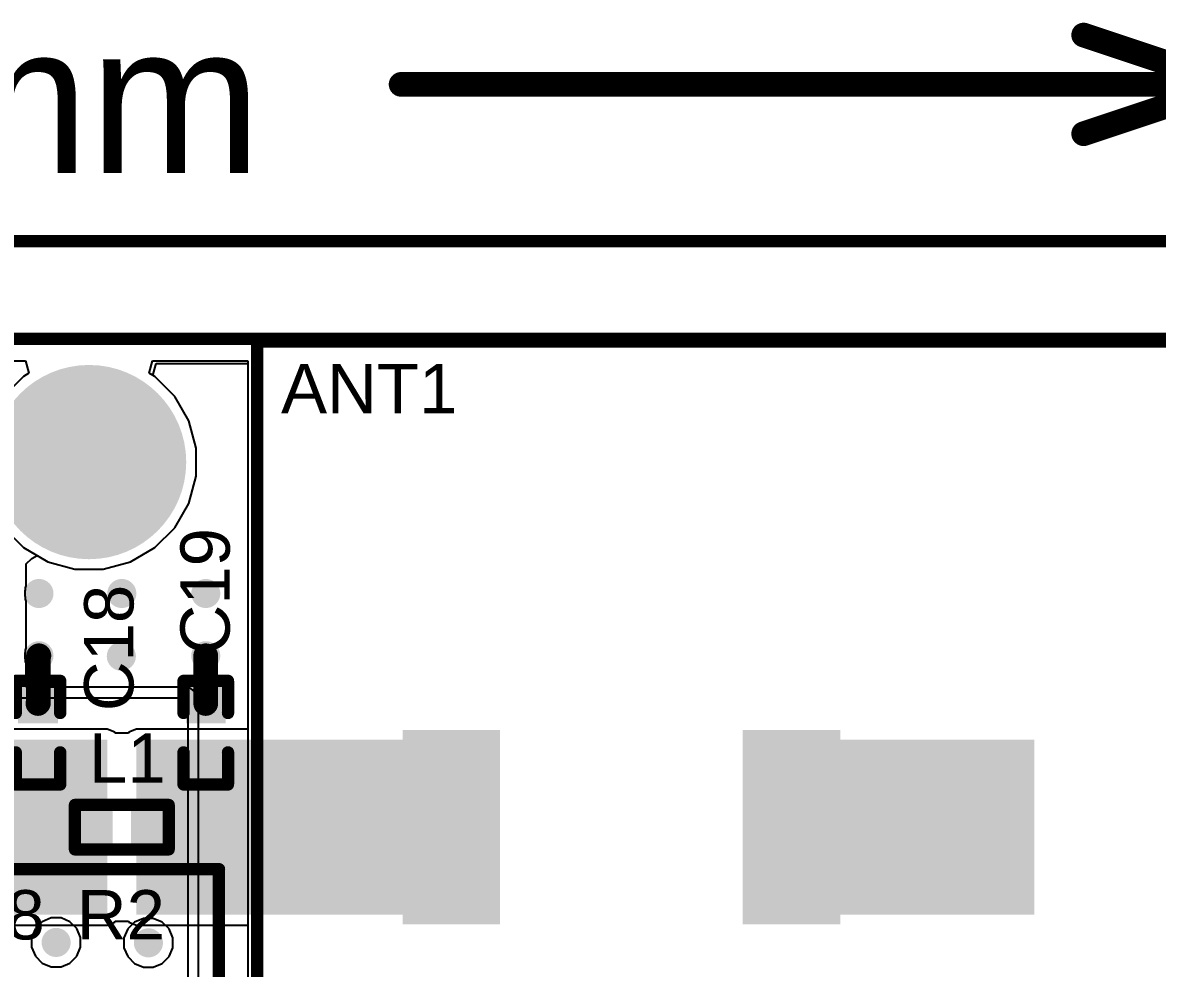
# Model space of a CAD drawing. Header units: millimetres. Extents: x -8 to 96, y -10 to 27.
# Drawn here: x 14.56 to 26.23, y 17.52 to 27.25 of the extents above; entities that cross this region are included whole.
import ezdxf

# ---------------------------------------------------------------- set-up
doc = ezdxf.new("R2010")
doc.units = ezdxf.units.MM
for name, color, linetype in [('BottomLayer', 5, 'Continuous'), ('BottomSolder', 6, 'Continuous'), ('Mechanical1', 6, 'Continuous'), ('Mechanical2', 216, 'Continuous'), ('PadHoleLayer', 156, 'Continuous'), ('TopLayer', 1, 'Continuous'), ('TopOverlay', 2, 'Continuous'), ('TopPaste', 8, 'Continuous'), ('TopSolder', 216, 'Continuous'), ('ViaHoleLayer', 16, 'Continuous')]:
    doc.layers.add(name, color=color, linetype=linetype)
doc.styles.add('Arial', font='', dxfattribs={"height": 0.2})
doc.styles.get('Arial').set_extended_font_data('Arial')

# ---------------------------------------------------------------- blocks, each defined once
blk = doc.blocks.new('IND_0201_44')
at = {"layer": 'TopLayer'}
for points in [[(-0.4, 0.15), (-0.15, 0.15), (-0.15, -0.15), (-0.4, -0.15)], [(0.15, 0.15), (0.4, 0.15), (0.4, -0.15), (0.15, -0.15)]]:
    blk.add_hatch(color=1, dxfattribs=at).paths.add_polyline_path(points)
at = {"layer": 'TopPaste'}
for points in [[(-0.4, 0.15), (-0.15, 0.15), (-0.15, -0.15), (-0.4, -0.15)], [(0.15, 0.15), (0.4, 0.15), (0.4, -0.15), (0.15, -0.15)]]:
    blk.add_hatch(color=8, dxfattribs=at).paths.add_polyline_path(points)
at = {"layer": 'TopSolder'}
for points in [[(-0.455, 0.205), (-0.095, 0.205), (-0.095, -0.205), (-0.455, -0.205)], [(0.095, 0.205), (0.455, 0.205), (0.455, -0.205), (0.095, -0.205)]]:
    blk.add_hatch(color=216, dxfattribs=at).paths.add_polyline_path(points)
at = {"layer": 'TopOverlay', "const_width": 0.127}
for points in [[(-0.483, -0.229), (-0.483, 0.229)], [(-0.483, 0.229), (0.483, 0.229)], [(0.483, -0.229), (0.483, 0.229)], [(-0.483, -0.229), (0.483, -0.229)]]:
    blk.add_lwpolyline(points, dxfattribs=at)
at = {"layer": 'TopOverlay', "const_width": 0.0635}
for points in [[(-0.514, 0.229, 1), (-0.451, 0.229, 1)], [(-0.514, 0.229, 1), (-0.451, 0.229, 1)], [(0.451, 0.229, 1), (0.514, 0.229, 1)], [(0.451, 0.229, 1), (0.514, 0.229, 1)], [(-0.514, -0.229, 1), (-0.451, -0.229, 1)], [(-0.514, -0.229, 1), (-0.451, -0.229, 1)], [(0.451, -0.229, 1), (0.514, -0.229, 1)], [(0.451, -0.229, 1), (0.514, -0.229, 1)]]:
    blk.add_lwpolyline(points, format="xyb", close=True, dxfattribs=at)
blk = doc.blocks.new('CAP_0201_68')
at = {"layer": 'TopLayer'}
for points in [[(-0.45, 0.15), (-0.15, 0.15), (-0.15, -0.15), (-0.45, -0.15)], [(0.15, 0.15), (0.45, 0.15), (0.45, -0.15), (0.15, -0.15)]]:
    blk.add_hatch(color=1, dxfattribs=at).paths.add_polyline_path(points)
at = {"layer": 'TopPaste'}
for points in [[(-0.45, 0.15), (-0.15, 0.15), (-0.15, -0.15), (-0.45, -0.15)], [(0.15, 0.15), (0.45, 0.15), (0.45, -0.15), (0.15, -0.15)]]:
    blk.add_hatch(color=8, dxfattribs=at).paths.add_polyline_path(points)
at = {"layer": 'TopSolder'}
for points in [[(-0.505, 0.205), (-0.095, 0.205), (-0.095, -0.205), (-0.505, -0.205)], [(0.095, 0.205), (0.505, 0.205), (0.505, -0.205), (0.095, -0.205)]]:
    blk.add_hatch(color=216, dxfattribs=at).paths.add_polyline_path(points)
at = {"layer": 'TopOverlay', "const_width": 0.127}
for points in [[(-0.533, -0.229), (-0.533, 0.229)], [(-0.203, 0.229), (-0.533, 0.229)], [(0.533, 0.229), (0.203, 0.229)], [(0.533, -0.229), (0.533, 0.229)], [(-0.203, -0.229), (-0.533, -0.229)], [(0.533, -0.229), (0.203, -0.229)]]:
    blk.add_lwpolyline(points, dxfattribs=at)
at = {"layer": 'TopOverlay', "const_width": 0.0635}
for points in [[(-0.565, 0.229, 1), (-0.502, 0.229, 1)], [(-0.565, 0.229, 1), (-0.502, 0.229, 1)], [(-0.235, 0.229, 1), (-0.171, 0.229, 1)], [(0.171, 0.229, 1), (0.235, 0.229, 1)], [(0.502, 0.229, 1), (0.565, 0.229, 1)], [(0.502, 0.229, 1), (0.565, 0.229, 1)], [(-0.565, -0.229, 1), (-0.502, -0.229, 1)], [(-0.565, -0.229, 1), (-0.502, -0.229, 1)], [(-0.235, -0.229, 1), (-0.171, -0.229, 1)], [(0.171, -0.229, 1), (0.235, -0.229, 1)], [(0.502, -0.229, 1), (0.565, -0.229, 1)], [(0.502, -0.229, 1), (0.565, -0.229, 1)]]:
    blk.add_lwpolyline(points, format="xyb", close=True, dxfattribs=at)
blk = doc.blocks.new('CAP_0201_69')
at = {"layer": 'TopLayer'}
for points in [[(-0.45, 0.15), (-0.15, 0.15), (-0.15, -0.15), (-0.45, -0.15)], [(0.15, 0.15), (0.45, 0.15), (0.45, -0.15), (0.15, -0.15)]]:
    blk.add_hatch(color=1, dxfattribs=at).paths.add_polyline_path(points)
at = {"layer": 'TopPaste'}
for points in [[(-0.45, 0.15), (-0.15, 0.15), (-0.15, -0.15), (-0.45, -0.15)], [(0.15, 0.15), (0.45, 0.15), (0.45, -0.15), (0.15, -0.15)]]:
    blk.add_hatch(color=8, dxfattribs=at).paths.add_polyline_path(points)
at = {"layer": 'TopSolder'}
for points in [[(-0.505, 0.205), (-0.095, 0.205), (-0.095, -0.205), (-0.505, -0.205)], [(0.095, 0.205), (0.505, 0.205), (0.505, -0.205), (0.095, -0.205)]]:
    blk.add_hatch(color=216, dxfattribs=at).paths.add_polyline_path(points)
at = {"layer": 'TopOverlay', "const_width": 0.127}
for points in [[(-0.533, -0.229), (-0.533, 0.229)], [(-0.203, 0.229), (-0.533, 0.229)], [(0.533, 0.229), (0.203, 0.229)], [(0.533, -0.229), (0.533, 0.229)], [(-0.203, -0.229), (-0.533, -0.229)], [(0.533, -0.229), (0.203, -0.229)]]:
    blk.add_lwpolyline(points, dxfattribs=at)
at = {"layer": 'TopOverlay', "const_width": 0.0635}
for points in [[(-0.565, 0.229, 1), (-0.502, 0.229, 1)], [(-0.565, 0.229, 1), (-0.502, 0.229, 1)], [(-0.235, 0.229, 1), (-0.171, 0.229, 1)], [(0.171, 0.229, 1), (0.235, 0.229, 1)], [(0.502, 0.229, 1), (0.565, 0.229, 1)], [(0.502, 0.229, 1), (0.565, 0.229, 1)], [(-0.565, -0.229, 1), (-0.502, -0.229, 1)], [(-0.565, -0.229, 1), (-0.502, -0.229, 1)], [(-0.235, -0.229, 1), (-0.171, -0.229, 1)], [(0.171, -0.229, 1), (0.235, -0.229, 1)], [(0.502, -0.229, 1), (0.565, -0.229, 1)], [(0.502, -0.229, 1), (0.565, -0.229, 1)]]:
    blk.add_lwpolyline(points, format="xyb", close=True, dxfattribs=at)
blk = doc.blocks.new('ANT3216LL00R2400A_85')
at = {"layer": 'TopLayer'}
for points in [[(-0.178, 0.9), (-2.2, 0.9), (-2.2, -0.9), (-0.178, -0.9)], [(-0.6, 0.9), (0.2, 0.9), (0.2, -0.9), (-0.6, -0.9)], [(2.9, 0.9), (3.7, 0.9), (3.7, -0.9), (2.9, -0.9)], [(3.277, -0.9), (5.8, -0.9), (5.8, 0.9), (3.277, 0.9)]]:
    blk.add_hatch(color=1, dxfattribs=at).paths.add_polyline_path(points)
at = {"layer": 'TopPaste'}
for points in [[(-0.6, 0.9), (0.2, 0.9), (0.2, -0.9), (-0.6, -0.9)], [(2.9, 0.9), (3.7, 0.9), (3.7, -0.9), (2.9, -0.9)]]:
    blk.add_hatch(color=8, dxfattribs=at).paths.add_polyline_path(points)
at = {"layer": 'TopSolder'}
for points in [[(-0.702, 1.002), (0.302, 1.002), (0.302, -1.002), (-0.702, -1.002)], [(2.798, 1.002), (3.802, 1.002), (3.802, -1.002), (2.798, -1.002)]]:
    blk.add_hatch(color=216, dxfattribs=at).paths.add_polyline_path(points)
at = {"layer": 'TopOverlay', "const_width": 0.127}
for points in [[(-2.2, 5), (7.8, 5)], [(-2.2, -5), (-2.2, 5)], [(7.8, -5), (7.8, 5)], [(-2.2, -5), (7.8, -5)]]:
    blk.add_lwpolyline(points, dxfattribs=at)
at = {"layer": 'TopOverlay', "const_width": 0.0635}
for points in [[(-2.232, 5, 1), (-2.168, 5, 1)], [(-2.232, 5, 1), (-2.168, 5, 1)], [(7.768, 5, 1), (7.832, 5, 1)], [(7.768, 5, 1), (7.832, 5, 1)], [(-2.232, -5, 1), (-2.168, -5, 1)], [(-2.232, -5, 1), (-2.168, -5, 1)], [(7.768, -5, 1), (7.832, -5, 1)], [(7.768, -5, 1), (7.832, -5, 1)]]:
    blk.add_lwpolyline(points, format="xyb", close=True, dxfattribs=at)

msp = doc.modelspace()

# ---------------------------------------------------------------- hatches: boundary and pattern name
at = {"layer": 'BottomLayer'}
h = msp.add_hatch(color=5, dxfattribs=at)
edge = h.paths.add_edge_path()
edge.add_arc((14.724, 21.377), 0.15, 0, 360)
h = msp.add_hatch(color=5, dxfattribs=at)
edge = h.paths.add_edge_path()
edge.add_arc((15.577, 21.377), 0.15, 0, 360)
h = msp.add_hatch(color=5, dxfattribs=at)
edge = h.paths.add_edge_path()
edge.add_arc((16.441, 21.377), 0.15, 0, 360)
h = msp.add_hatch(color=5, dxfattribs=at)
edge = h.paths.add_edge_path()
edge.add_arc((14.724, 20.736), 0.15, 0, 360)
h = msp.add_hatch(color=5, dxfattribs=at)
edge = h.paths.add_edge_path()
edge.add_arc((15.572, 20.731), 0.15, 0, 360)
h = msp.add_hatch(color=5, dxfattribs=at)
edge = h.paths.add_edge_path()
edge.add_arc((16.441, 20.736), 0.15, 0, 360)
h = msp.add_hatch(color=5, dxfattribs=at)
edge = h.paths.add_edge_path()
edge.add_arc((14.901, 17.784), 0.15, 0, 360)
h = msp.add_hatch(color=5, dxfattribs=at)
edge = h.paths.add_edge_path()
edge.add_arc((15.851, 17.78), 0.15, 0, 360)
at = {"layer": 'BottomSolder'}
h = msp.add_hatch(color=6, dxfattribs=at)
edge = h.paths.add_edge_path()
edge.add_arc((15.24, 22.73), 0.102, 0, 360)
at = {"layer": 'PadHoleLayer'}
h = msp.add_hatch(color=156, dxfattribs=at)
edge = h.paths.add_edge_path()
edge.add_arc((15.24, 22.73), 1, 0, 360)
at = {"layer": 'TopLayer'}
h = msp.add_hatch(color=1, dxfattribs=at)
edge = h.paths.add_edge_path()
edge.add_arc((14.724, 21.377), 0.15, 0, 360)
h = msp.add_hatch(color=1, dxfattribs=at)
edge = h.paths.add_edge_path()
edge.add_arc((15.577, 21.377), 0.15, 0, 360)
h = msp.add_hatch(color=1, dxfattribs=at)
edge = h.paths.add_edge_path()
edge.add_arc((16.441, 21.377), 0.15, 0, 360)
h = msp.add_hatch(color=1, dxfattribs=at)
edge = h.paths.add_edge_path()
edge.add_arc((14.724, 20.736), 0.15, 0, 360)
h = msp.add_hatch(color=1, dxfattribs=at)
edge = h.paths.add_edge_path()
edge.add_arc((15.572, 20.731), 0.15, 0, 360)
h = msp.add_hatch(color=1, dxfattribs=at)
edge = h.paths.add_edge_path()
edge.add_arc((16.441, 20.736), 0.15, 0, 360)
for points in [[(15.427, 19.871), (13.319, 19.871), (13.319, 18.071), (15.427, 18.071)], [(15.727, 18.071), (19.369, 18.071), (19.369, 19.871), (15.727, 19.871)]]:
    msp.add_hatch(color=1, dxfattribs=at).paths.add_polyline_path(points)
h = msp.add_hatch(color=1, dxfattribs=at)
edge = h.paths.add_edge_path()
edge.add_arc((14.901, 17.784), 0.15, 0, 360)
h = msp.add_hatch(color=1, dxfattribs=at)
edge = h.paths.add_edge_path()
edge.add_arc((15.851, 17.78), 0.15, 0, 360)
at = {"layer": 'TopSolder'}
h = msp.add_hatch(color=216, dxfattribs=at)
edge = h.paths.add_edge_path()
edge.add_arc((15.24, 22.73), 0.102, 0, 360)
at = {"layer": 'ViaHoleLayer'}
h = msp.add_hatch(color=16, dxfattribs=at)
edge = h.paths.add_edge_path()
edge.add_arc((14.724, 21.377), 0.075, 0, 360)
h = msp.add_hatch(color=16, dxfattribs=at)
edge = h.paths.add_edge_path()
edge.add_arc((15.577, 21.377), 0.075, 0, 360)
h = msp.add_hatch(color=16, dxfattribs=at)
edge = h.paths.add_edge_path()
edge.add_arc((16.441, 21.377), 0.075, 0, 360)
h = msp.add_hatch(color=16, dxfattribs=at)
edge = h.paths.add_edge_path()
edge.add_arc((14.724, 20.736), 0.075, 0, 360)
h = msp.add_hatch(color=16, dxfattribs=at)
edge = h.paths.add_edge_path()
edge.add_arc((15.572, 20.731), 0.075, 0, 360)
h = msp.add_hatch(color=16, dxfattribs=at)
edge = h.paths.add_edge_path()
edge.add_arc((16.441, 20.736), 0.075, 0, 360)
h = msp.add_hatch(color=16, dxfattribs=at)
edge = h.paths.add_edge_path()
edge.add_arc((14.901, 17.784), 0.075, 0, 360)
h = msp.add_hatch(color=16, dxfattribs=at)
edge = h.paths.add_edge_path()
edge.add_arc((15.851, 17.78), 0.075, 0, 360)

# ---------------------------------------------------------------- linework, layer by layer
at = {"layer": 'BottomLayer'}
for p, q in [((15.896, 23.623), (15.929, 23.746)), ((15.929, 23.746), (16.875, 23.746)), ((16.875, 23.746), (16.875, 13.869)), ((15.916, 23.612), (15.896, 23.623)), ((16.122, 23.406), (15.916, 23.612)), ((16.267, 23.155), (16.122, 23.406)), ((16.342, 22.875), (16.267, 23.155)), ((16.342, 22.585), (16.342, 22.875)), ((16.267, 22.305), (16.342, 22.585)), ((16.122, 22.054), (16.267, 22.305)), ((15.916, 21.849), (16.122, 22.054)), ((15.665, 21.703), (15.916, 21.849)), ((14.594, 21.684), (14.651, 21.737)), ((14.651, 21.737), (14.704, 21.767)), ((14.704, 21.767), (14.815, 21.703)), ((14.594, 21.456), (14.594, 21.684)), ((14.815, 21.703), (15.095, 21.628)), ((15.095, 21.628), (15.385, 21.628)), ((15.385, 21.628), (15.665, 21.703)), ((14.582, 21.405), (14.586, 21.414)), ((14.582, 21.349), (14.582, 21.405)), ((14.586, 21.436), (14.594, 21.456)), ((14.586, 21.414), (14.586, 21.436)), ((14.586, 21.341), (14.582, 21.349)), ((14.586, 21.319), (14.586, 21.341)), ((14.594, 21.298), (14.586, 21.319)), ((14.594, 20.815), (14.594, 21.298)), ((14.586, 20.795), (14.594, 20.815)), ((14.586, 20.773), (14.586, 20.795)), ((14.582, 20.765), (14.586, 20.773)), ((14.582, 20.708), (14.582, 20.765)), ((14.586, 20.7), (14.582, 20.708)), ((14.586, 20.678), (14.586, 20.7)), ((14.594, 20.658), (14.586, 20.678)), ((14.594, 20.412), (14.594, 20.658)), ((16.234, 20.412), (14.594, 20.412)), ((16.254, 20.404), (16.234, 20.412)), ((16.276, 20.404), (16.254, 20.404)), ((16.292, 20.397), (16.276, 20.404)), ((16.276, 20.404), (16.276, 20.404)), ((16.307, 20.382), (16.292, 20.397)), ((16.292, 20.397), (16.292, 20.397)), ((16.312, 20.38), (16.307, 20.382)), ((16.314, 20.375), (16.312, 20.38)), ((16.329, 20.36), (16.314, 20.375)), ((16.334, 20.358), (16.329, 20.36)), ((16.336, 20.353), (16.334, 20.358)), ((16.351, 20.338), (16.336, 20.353)), ((16.358, 20.322), (16.351, 20.338)), ((16.351, 20.338), (16.351, 20.338)), ((16.358, 20.3), (16.358, 20.322)), ((16.358, 20.322), (16.358, 20.322)), ((14.486, 20.302), (16.234, 20.302)), ((16.234, 20.302), (16.25, 20.296)), ((16.25, 20.296), (16.256, 20.28)), ((16.256, 20.28), (16.256, 16.173)), ((16.366, 20.28), (16.358, 20.3)), ((16.366, 16.173), (16.366, 20.28)), ((14.758, 17.998), (14.688, 17.927)), ((14.851, 18.036), (14.758, 17.998)), ((14.951, 18.036), (14.851, 18.036)), ((15.043, 17.998), (14.951, 18.036)), ((15.114, 17.927), (15.043, 17.998)), ((15.708, 17.994), (15.638, 17.923)), ((15.801, 18.032), (15.708, 17.994)), ((15.901, 18.032), (15.801, 18.032)), ((15.993, 17.994), (15.901, 18.032)), ((16.064, 17.923), (15.993, 17.994)), ((14.688, 17.927), (14.649, 17.834)), ((15.152, 17.834), (15.114, 17.927)), ((15.638, 17.923), (15.599, 17.83)), ((16.102, 17.83), (16.064, 17.923)), ((14.649, 17.834), (14.649, 17.734)), ((15.152, 17.734), (15.152, 17.834)), ((15.599, 17.83), (15.599, 17.73)), ((16.102, 17.73), (16.102, 17.83)), ((14.649, 17.734), (14.688, 17.642)), ((14.688, 17.642), (14.758, 17.571)), ((15.043, 17.571), (15.114, 17.642)), ((15.114, 17.642), (15.152, 17.734)), ((15.599, 17.73), (15.638, 17.638)), ((15.638, 17.638), (15.708, 17.567)), ((15.993, 17.567), (16.064, 17.638)), ((16.064, 17.638), (16.102, 17.73)), ((14.758, 17.571), (14.851, 17.533)), ((14.851, 17.533), (14.951, 17.533)), ((14.951, 17.533), (15.043, 17.571)), ((15.708, 17.567), (15.801, 17.529)), ((15.801, 17.529), (15.901, 17.529)), ((15.901, 17.529), (15.993, 17.567))]:
    msp.add_line(p, q, dxfattribs=at)
at = {"layer": 'Mechanical1', "const_width": 0.254}
for points in [[(25.476, 27.127), (27, 26.619)], [(18.451, 26.619), (27, 26.619)], [(25.476, 26.111), (27, 26.619)]]:
    msp.add_lwpolyline(points, dxfattribs=at)
at = {"layer": 'Mechanical1', "const_width": 0.127}
for points in [[(25.413, 27.127, 1), (25.54, 27.127, 1)], [(18.388, 26.619, 1), (18.515, 26.619, 1)], [(25.413, 26.111, 1), (25.54, 26.111, 1)]]:
    msp.add_lwpolyline(points, format="xyb", close=True, dxfattribs=at)
at = {"layer": 'Mechanical2', "const_width": 0.127}
msp.add_lwpolyline([(0, 24), (27, 24)], dxfattribs=at)
at = {"layer": 'TopLayer'}
for p, q in [((11.85, 23.771), (14.587, 23.771)), ((14.587, 23.771), (14.621, 23.644)), ((15.859, 23.644), (15.893, 23.771)), ((15.893, 23.771), (16.875, 23.771)), ((16.875, 23.771), (16.875, 19.981)), ((14.564, 23.612), (14.359, 23.406)), ((14.621, 23.644), (14.564, 23.612)), ((15.916, 23.612), (15.859, 23.644)), ((16.122, 23.406), (15.916, 23.612)), ((16.267, 23.155), (16.122, 23.406)), ((16.342, 22.875), (16.267, 23.155)), ((16.342, 22.585), (16.342, 22.875)), ((16.267, 22.305), (16.342, 22.585)), ((16.122, 22.054), (16.267, 22.305)), ((14.359, 22.054), (14.564, 21.849)), ((15.916, 21.849), (16.122, 22.054)), ((14.564, 21.849), (14.815, 21.703)), ((15.665, 21.703), (15.916, 21.849)), ((14.815, 21.703), (15.095, 21.628)), ((15.095, 21.628), (15.385, 21.628)), ((15.385, 21.628), (15.665, 21.703)), ((15.427, 19.981), (14.452, 19.981)), ((15.505, 19.949), (15.427, 19.981)), ((15.727, 19.981), (15.65, 19.949)), ((16.875, 19.981), (15.727, 19.981)), ((15.509, 19.94), (15.505, 19.949)), ((15.646, 19.94), (15.509, 19.94)), ((15.65, 19.949), (15.646, 19.94)), ((15.427, 17.961), (15.505, 17.993)), ((15.505, 17.993), (15.509, 18.002)), ((15.509, 18.002), (15.646, 18.002)), ((15.646, 18.002), (15.65, 17.993)), ((15.65, 17.993), (15.727, 17.961)), ((13.319, 17.961), (15.427, 17.961)), ((15.727, 17.961), (16.875, 17.961)), ((16.875, 17.961), (16.875, 13.869))]:
    msp.add_line(p, q, dxfattribs=at)
at = {"layer": 'TopLayer', "const_width": 0.254}
for points in [[(14.719, 20.731), (14.724, 20.736)], [(14.719, 20.249), (14.719, 20.731)], [(16.441, 20.244), (16.441, 20.736)], [(14.714, 20.244), (14.719, 20.249)]]:
    msp.add_lwpolyline(points, dxfattribs=at)
at = {"layer": 'TopLayer', "const_width": 0.127}
for points in [[(14.655, 20.731, 1), (14.782, 20.731, 1)], [(14.655, 20.731, 1), (14.782, 20.731, 1)], [(14.66, 20.736, 1), (14.787, 20.736, 1)], [(16.377, 20.736, 1), (16.504, 20.736, 1)], [(14.65, 20.244, 1), (14.777, 20.244, 1)], [(14.655, 20.249, 1), (14.782, 20.249, 1)], [(14.655, 20.249, 1), (14.782, 20.249, 1)], [(16.377, 20.244, 1), (16.504, 20.244, 1)]]:
    msp.add_lwpolyline(points, format="xyb", close=True, dxfattribs=at)
at = {"layer": 'TopOverlay', "const_width": 0.127}
for points in [[(-8.419, 25.003), (86.06, 25.003)], [(13.289, 18.539), (16.577, 18.539)], [(16.577, 16.786), (16.577, 18.539)]]:
    msp.add_lwpolyline(points, dxfattribs=at)
at = {"layer": 'TopOverlay', "const_width": 0.0635}
msp.add_lwpolyline([(16.546, 18.539, 1), (16.609, 18.539, 1)], format="xyb", close=True, dxfattribs=at)
msp.add_lwpolyline([(16.546, 18.539, 1), (16.609, 18.539, 1)], format="xyb", close=True, dxfattribs=at)

# ---------------------------------------------------------------- block references
for name, p in [('ANT3216LL00R2400A_85', (19.169, 18.971)), ('IND_0201_44', (15.577, 18.971))]:
    msp.add_blockref(name, p)
at = {"rotation": 270}
for name, p in [('CAP_0201_69', (14.714, 19.944)), ('CAP_0201_68', (16.441, 19.944))]:
    msp.add_blockref(name, p, dxfattribs=at)

# ---------------------------------------------------------------- texts
at = {"layer": 'Mechanical1', "style": 'Arial'}
msp.add_text('27.00mm', height=1.524, dxfattribs=at).set_placement((8.142, 25.705))
at = {"layer": 'TopOverlay', "style": 'Arial'}
for s, p in [('ANT1', (17.216, 23.233)), ('L1', (15.239, 19.428)), ('C28', (13.482, 17.815)), ('R2', (15.114, 17.815))]:
    msp.add_text(s, height=0.508, dxfattribs=at).set_placement(p)
for s, p in [('C19', (16.688, 20.749)), ('C18', (15.697, 20.165))]:
    msp.add_text(s, height=0.508, rotation=90, dxfattribs=at).set_placement(p)

doc.saveas('drawing.dxf')
